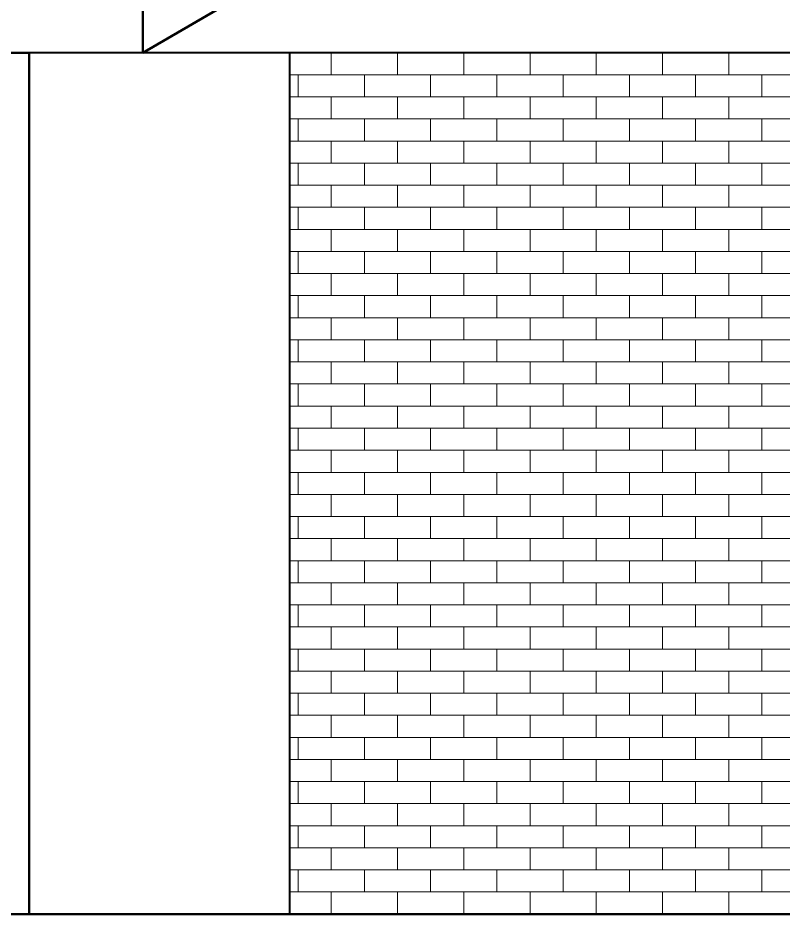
# Model space of a CAD drawing. Extents: x 4834 to 83801, y -13735 to 32221.
# Drawn here: x 13257.9 to 13350.3, y -12382.5 to -12274.3 of the extents above; entities that cross this region are included whole.
import ezdxf

# ---------------------------------------------------------------- set-up
doc = ezdxf.new("R2010")
doc.units = 0
doc.header["$LTSCALE"] = 8
doc.header["$MEASUREMENT"] = 0
doc.linetypes.add('Grid Line 1_2_', pattern=[0.875, 0.5, -0.125, 0.125, -0.125])
doc.layers.get('0').update_dxf_attribs({"lineweight": 9})
for name, color, linetype, lineweight in [('A-DIM-480', 52, 'Continuous', 18), ('A-FLOR-LEVL', 51, 'Continuous', 9), ('A-stairs', 30, 'Continuous', 13), ('A-WALL', 7, 'Continuous', 40), ('A-Wall-New', 1, 'Continuous', 50), ('A-windoor', 2, 'Continuous', 13), ('DIM', 8, 'Continuous', 5), ('Furniture', 132, 'Continuous', 5), ('second_dwg', 8, 'Continuous', 9)]:
    doc.layers.add(name, color=color, linetype=linetype, lineweight=lineweight)
doc.layers.add('A-ROOF', color=6, linetype='Continuous')
doc.layers.add('A-WALL-PATT', color=253, linetype='Continuous')

# ---------------------------------------------------------------- blocks, each defined once
blk = doc.blocks.new('second_dwg_A$C13B4006E-V35-Section 1')
at = {"layer": 'Furniture'}
for p, q in [((560.64, 126), (580.64, 126)), ((580.64, 126), (560.64, 126)), ((565.32, 126), (575.97, 126)), ((575.97, 126), (565.32, 126)), ((570.64, 126), (570.64, 126)), ((582.41, 126), (642.41, 126)), ((582.41, 126), (642.41, 126)), ((642.41, 126), (582.41, 126)), ((623.06, 126), (582.41, 126)), ((582.41, 126), (642.41, 126)), ((642.41, 126), (582.41, 126)), ((624.21, 126), (598.64, 126))]:
    blk.add_line(p, q, dxfattribs=at)
at = {"layer": 'Furniture', "flags": 128}
blk.add_lwpolyline([(582.41, 126), (625.21, 126), (615.25, 126), (642.41, 126), (625.21, 126)], dxfattribs=at)
blk = doc.blocks.new('second_dwg__U25-450911-Section 1')
at = {"layer": 'A-windoor'}
for p, q in [((508.56, 126), (503.06, 126)), ((503.06, 126), (508.56, 126)), ((504.81, 126), (506.81, 126)), ((506.81, 126), (504.81, 126))]:
    blk.add_line(p, q, dxfattribs=at)
blk = doc.blocks.new('second_dwg__Oblique-450889-Section 1')
at = {"layer": 'DIM'}
blk.add_line((1143.53, 126), (1145.78, 126), dxfattribs=at)
blk = doc.blocks.new('second_dwg__Oblique-450913-Section 1')
at = {"layer": 'A-DIM-480'}
blk.add_line((893.68, 126), (891.43, 126), dxfattribs=at)
blk = doc.blocks.new('second_dwg__U57-450910-Section 1')
at = {"layer": 'A-windoor'}
for p, q in [((540.62, 126), (535.12, 126)), ((535.12, 126), (540.62, 126)), ((540.62, 126), (535.12, 126)), ((535.12, 126), (540.62, 126)), ((536.87, 126), (538.87, 126)), ((536.87, 126), (538.87, 126)), ((536.87, 126), (538.87, 126)), ((538.87, 126), (536.87, 126))]:
    blk.add_line(p, q, dxfattribs=at)
blk = doc.blocks.new('second_dwg-450888-Section 1')
at = {"layer": 'A-DIM-480'}
blk.add_line((533.6, 126), (444.42, 126), dxfattribs=at)
at = {"layer": 'A-DIM-480', "color": 42, "lineweight": 13}
blk.add_line((532.1, 126), (1094.18, 126), dxfattribs=at)
at = {"layer": 'A-stairs'}
for p, q in [((540.43, 126), (700.22, 126)), ((540.6, 126), (724.59, 126)), ((700.22, 126), (540.86, 126))]:
    blk.add_line(p, q, dxfattribs=at)
at = {"layer": 'A-Wall-New'}
for p, q in [((503.1, 126), (535.1, 126)), ((508.6, 126), (540.6, 126)), ((535.1, 126), (702.63, 126)), ((540.6, 126), (540.43, 126)), ((540.6, 126), (702.71, 126))]:
    blk.add_line(p, q, dxfattribs=at)
at = {"layer": 'DIM', "color": 55, "lineweight": 13}
blk.add_line((740.81, 126), (537.6, 126), dxfattribs=at)
for name, p in [('second_dwg__U25-450911-Section 1', (0, 0)), ('second_dwg__Oblique-450913-Section 1', (-357.46, 0)), ('second_dwg__U57-450910-Section 1', (0, 0)), ('second_dwg__U57-450910-Section 1', (0, 0)), ('second_dwg__U57-450910-Section 1', (0, 0)), ('second_dwg__U57-450910-Section 1', (0, 0)), ('second_dwg_A$C13B4006E-V35-Section 1', (0, 0))]:
    blk.add_blockref(name, p)
at = {"extrusion": (0, 0, -1)}
blk.add_blockref('second_dwg__Oblique-450889-Section 1', (-1685.25, 0), dxfattribs=at)

msp = doc.modelspace()

# ---------------------------------------------------------------- hatches: boundary and pattern name
at = {"layer": 'A-WALL-PATT', "lineweight": 9}
h = msp.add_hatch(dxfattribs=at)
h.set_pattern_fill('FP_10', color=256, style=0, pattern_type=2)
h.set_pattern_definition([(0, (13287.7522, -12382.5377), (0, 2.667), []), (90, (13287.7522, -12382.5377), (-4, 2.667), [2.667, -2.667])])
h.paths.add_polyline_path([(13365.29311, -12382.53771), (13459.41382, -12382.53771), (13459.41382, -12278.53771), (13290.75208, -12278.53771), (13290.75208, -12382.53771)], flags=0)

# ---------------------------------------------------------------- linework, layer by layer
at = {"layer": 'A-FLOR-LEVL', "linetype": 'Grid Line 1_2_'}
for p, q in [((12783.38619, -12278.53771), (14033.99315, -12278.53771)), ((12783.38619, -12382.53771), (14146.5212, -12382.53771))]:
    msp.add_line(p, q, dxfattribs=at)
at = {"layer": 'A-ROOF', "lineweight": 50}
for p, q in [((13273.00208, -12278.53771), (13562.87708, -12109.44396)), ((13273.00208, -12268.11838), (13273.00208, -12278.53771))]:
    msp.add_line(p, q, dxfattribs=at)
at = {"layer": 'A-WALL', "lineweight": 50}
for p, q in [((13259.25208, -12278.53771), (13253.25208, -12278.53771)), ((13259.25208, -12382.53771), (13259.25208, -12278.53771)), ((13253.25208, -12382.53771), (13259.25208, -12382.53771))]:
    msp.add_line(p, q, dxfattribs=at)
at = {"layer": 'A-WALL'}
for p, q in [((13894.75208, -12278.53771), (13259.25208, -12278.53771)), ((13290.75208, -12382.53771), (13290.75208, -12278.53771)), ((13259.25208, -12382.53771), (13594.78612, -12382.53771))]:
    msp.add_line(p, q, dxfattribs=at)

# ---------------------------------------------------------------- block references
at = {"layer": 'second_dwg', "color": 43, "lineweight": 13}
msp.add_blockref('second_dwg-450888-Section 1', (12750.32625, -12508.53771), dxfattribs=at)

doc.saveas('drawing.dxf')
